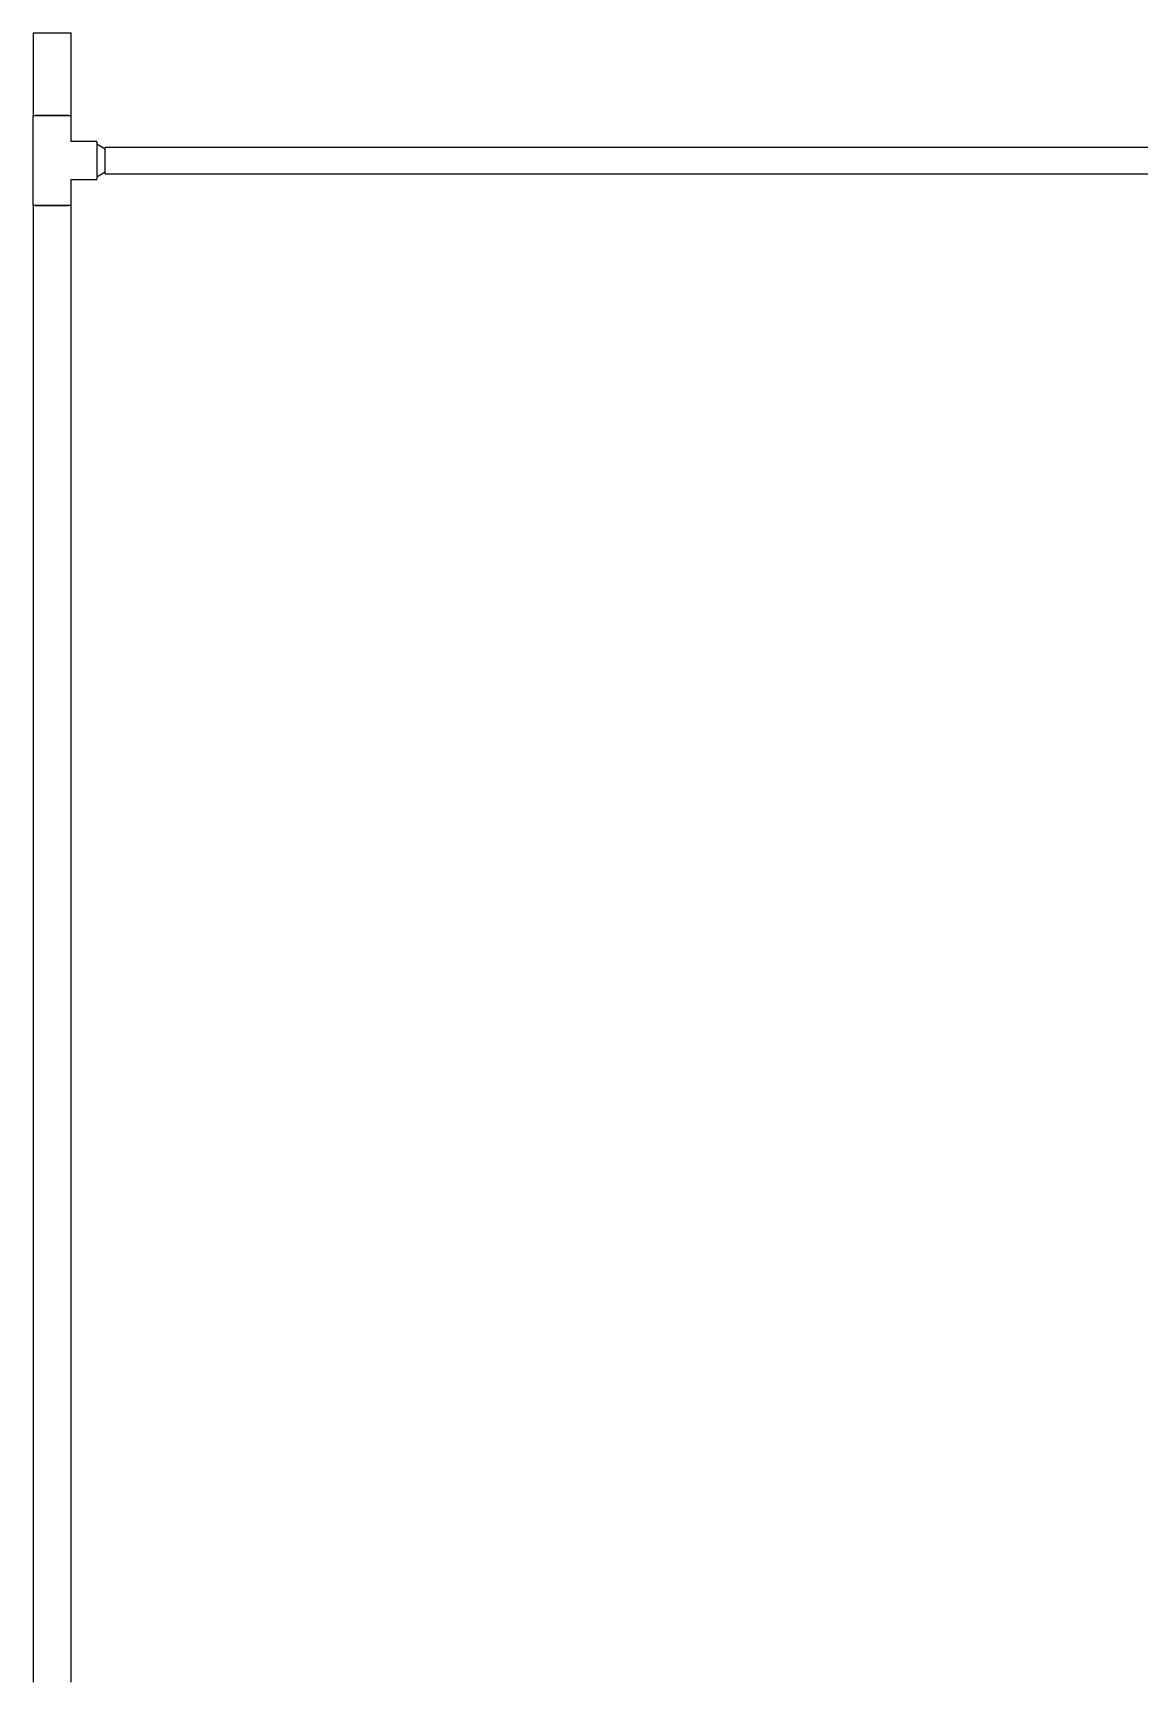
# Model space of a CAD drawing. Header units: inches. Extents: x -3327 to -1, y 8 to 1328.
# Drawn here: x -3042 to -2986.7, y 1245.4 to 1327.9 of the extents above; entities that cross this region are included whole.
import ezdxf

# ---------------------------------------------------------------- set-up
doc = ezdxf.new("R2010")
doc.units = ezdxf.units.IN
doc.header["$MEASUREMENT"] = 0
doc.layers.add('X - REF - FP', color=7, linetype='Continuous', true_color=0xb90000)

msp = doc.modelspace()

# ---------------------------------------------------------------- linework, layer by layer
at = {"layer": 'X - REF - FP'}
for p, q in [((-3041.951, 1327.877), (-3041.951, 1323.744)), ((-3041.951, 1327.877), (-3040.051, 1327.877)), ((-3040.051, 1323.744), (-3040.051, 1327.877)), ((-3041.952, 1323.744), (-3041.952, 1319.256)), ((-3041.952, 1323.744), (-3040.05, 1323.744)), ((-3041.673, 1323.744), (-3041.824, 1323.744)), ((-3041.476, 1323.744), (-3041.673, 1323.744)), ((-3041.247, 1323.744), (-3041.476, 1323.744)), ((-3040.755, 1323.744), (-3041.247, 1323.744)), ((-3040.526, 1323.744), (-3040.755, 1323.744)), ((-3040.329, 1323.744), (-3040.526, 1323.744)), ((-3040.178, 1323.744), (-3040.329, 1323.744)), ((-3040.05, 1322.451), (-3040.05, 1323.744)), ((-3038.757, 1322.451), (-3040.05, 1322.451)), ((-3038.757, 1322.451), (-3038.757, 1320.549)), ((-3038.351, 1322.062), (-3038.757, 1322.312)), ((-2970.869, 1322.157), (-3038.351, 1322.157)), ((-3038.351, 1320.842), (-3038.351, 1322.157)), ((-3038.757, 1320.688), (-3038.351, 1320.938)), ((-3040.05, 1319.256), (-3040.05, 1320.549)), ((-3040.05, 1320.549), (-3038.757, 1320.549)), ((-3038.351, 1320.842), (-2970.869, 1320.842)), ((-3040.05, 1319.256), (-3041.952, 1319.256)), ((-3041.951, 1319.256), (-3041.951, 1245.427)), ((-3041.824, 1319.256), (-3041.673, 1319.256)), ((-3041.673, 1319.256), (-3041.476, 1319.256)), ((-3041.476, 1319.256), (-3041.247, 1319.256)), ((-3041.247, 1319.256), (-3040.755, 1319.256)), ((-3040.755, 1319.256), (-3040.526, 1319.256)), ((-3040.526, 1319.256), (-3040.329, 1319.256)), ((-3040.329, 1319.256), (-3040.178, 1319.256)), ((-3040.051, 1245.427), (-3040.051, 1319.256))]:
    msp.add_line(p, q, dxfattribs=at)

doc.saveas('drawing.dxf')
